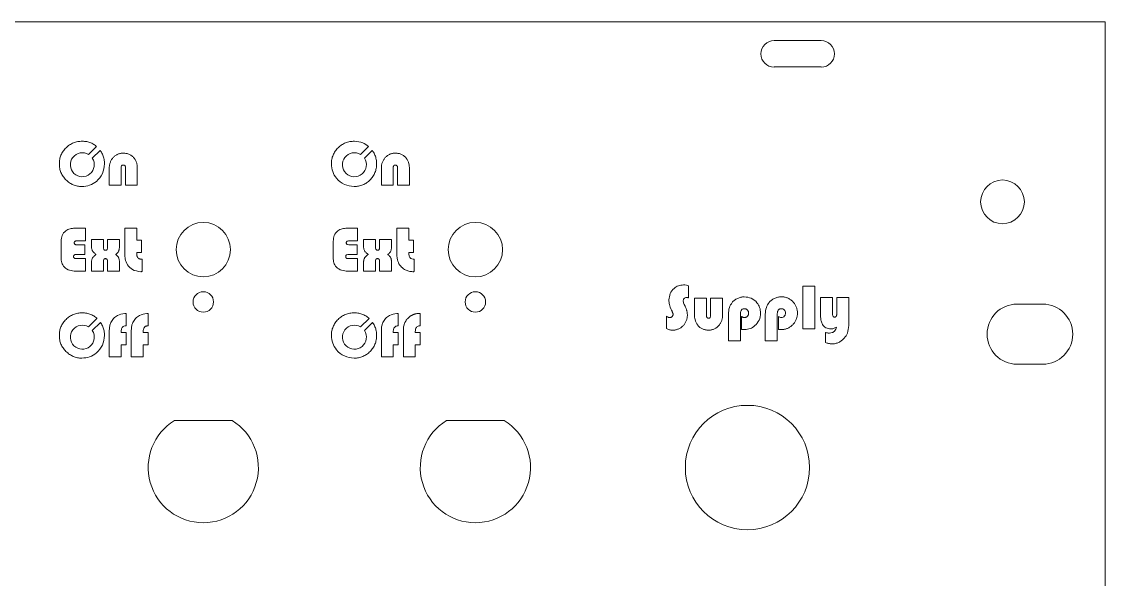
# Model space of a CAD drawing. Header units: millimetres. Extents: x 105 to 587, y 116 to 246.
# Drawn here: x 460.7 to 587.2, y 181.4 to 246.4 of the extents above; entities that cross this region are included whole.
import ezdxf

# ---------------------------------------------------------------- set-up
doc = ezdxf.new("R2010")
doc.units = ezdxf.units.MM

msp = doc.modelspace()

# ---------------------------------------------------------------- linework, layer by layer
at = {"color": 7, "linetype": 'Continuous', "lineweight": 15}
for p, q in [((587.18, 246.43), (104.58, 246.43)), ((587.18, 116.43), (587.18, 246.43)), ((554.03, 244.22), (548.53, 244.22)), ((548.53, 241.15), (554.03, 241.15)), ((469.46, 231.88), (468.53, 230.95)), ((468.97, 230.53), (469.88, 231.43)), ((501.21, 231.88), (500.28, 230.95)), ((500.72, 230.53), (501.63, 231.43)), ((470.95, 227.36), (470.95, 229.41)), ((472.34, 229.43), (472.34, 227.36)), ((472.83, 227.36), (472.83, 229.43)), ((474.22, 229.3), (474.22, 227.36)), ((502.7, 227.36), (502.7, 229.41)), ((504.09, 229.43), (504.09, 227.36)), ((504.58, 227.36), (504.58, 229.43)), ((505.97, 229.3), (505.97, 227.36)), ((472.34, 227.36), (470.95, 227.36)), ((474.22, 227.36), (472.83, 227.36)), ((504.09, 227.36), (502.7, 227.36)), ((505.97, 227.36), (504.58, 227.36)), ((466.92, 222.36), (468.18, 222.36)), ((468.18, 222.36), (468.18, 220.9)), ((472.76, 222.36), (474.15, 222.36)), ((472.76, 219.36), (472.76, 222.36)), ((474.15, 222.36), (474.15, 220.97)), ((498.67, 222.36), (499.93, 222.36)), ((499.93, 222.36), (499.93, 220.9)), ((504.51, 222.36), (505.9, 222.36)), ((504.51, 219.36), (504.51, 222.36)), ((505.9, 222.36), (505.9, 220.97)), ((465.33, 218.91), (465.33, 220.83)), ((468.18, 220.9), (467.26, 220.9)), ((467.29, 220.41), (468.11, 220.41)), ((468.11, 220.41), (468.11, 219.3)), ((468.87, 221.04), (470.26, 221.04)), ((468.87, 220.28), (468.87, 221.04)), ((470.26, 221.04), (470.26, 220.11)), ((470.74, 221.04), (472.13, 221.04)), ((470.74, 220.11), (470.74, 221.04)), ((472.13, 221.04), (472.13, 220.23)), ((474.15, 220.97), (474.7, 220.97)), ((474.7, 220.97), (474.7, 219.51)), ((497.08, 218.91), (497.08, 220.83)), ((499.93, 220.9), (499.01, 220.9)), ((499.04, 220.41), (499.86, 220.41)), ((499.86, 220.41), (499.86, 219.3)), ((500.62, 221.04), (502.01, 221.04)), ((500.62, 220.28), (500.62, 221.04)), ((502.01, 221.04), (502.01, 220.11)), ((502.49, 221.04), (503.88, 221.04)), ((502.49, 220.11), (502.49, 221.04)), ((503.88, 221.04), (503.88, 220.23)), ((505.9, 220.97), (506.45, 220.97)), ((506.45, 220.97), (506.45, 219.51)), ((468.11, 219.3), (467.15, 219.3)), ((467.21, 218.82), (468.18, 218.82)), ((468.18, 218.82), (468.18, 217.36)), ((474.7, 219.51), (474.15, 219.51)), ((499.86, 219.3), (498.9, 219.3)), ((498.96, 218.82), (499.93, 218.82)), ((499.93, 218.82), (499.93, 217.36)), ((506.45, 219.51), (505.9, 219.51)), ((468.87, 217.36), (468.87, 218.34)), ((470.26, 218.52), (470.26, 217.36)), ((470.74, 217.36), (470.74, 218.47)), ((472.13, 218.39), (472.13, 217.36)), ((474.77, 218.74), (474.77, 217.31)), ((500.62, 217.36), (500.62, 218.34)), ((502.01, 218.52), (502.01, 217.36)), ((502.49, 217.36), (502.49, 218.47)), ((503.88, 218.39), (503.88, 217.36)), ((506.52, 218.74), (506.52, 217.31)), ((468.18, 217.36), (467.04, 217.36)), ((470.26, 217.36), (468.87, 217.36)), ((472.13, 217.36), (470.74, 217.36)), ((499.93, 217.36), (498.79, 217.36)), ((502.01, 217.36), (500.62, 217.36)), ((503.88, 217.36), (502.49, 217.36)), ((538.55, 215.63), (538.55, 214.24)), ((551.88, 215.61), (553.27, 215.61)), ((551.88, 210.61), (551.88, 215.61)), ((553.27, 215.61), (553.27, 210.61)), ((539.24, 214.22), (540.63, 214.22)), ((539.24, 212.29), (539.24, 214.22)), ((540.63, 214.22), (540.63, 212.16)), ((541.11, 214.22), (542.5, 214.22)), ((541.11, 212.16), (541.11, 214.22)), ((542.5, 214.22), (542.5, 212.18)), ((553.96, 214.29), (555.35, 214.29)), ((553.96, 211.98), (553.96, 214.29)), ((555.35, 214.29), (555.35, 212.31)), ((555.84, 214.29), (557.23, 214.29)), ((555.84, 212.35), (555.84, 214.29)), ((557.23, 214.29), (557.23, 211.01)), ((538.04, 213.48), (538.14, 213.28)), ((579.88, 213.51), (576.88, 213.51)), ((469.51, 211.84), (468.53, 210.85)), ((468.97, 210.42), (469.92, 211.38)), ((472.75, 212.43), (472.9, 212.42)), ((472.9, 212.42), (472.9, 211.01)), ((475.32, 212.43), (475.47, 212.42)), ((475.47, 212.42), (475.47, 211.01)), ((501.26, 211.84), (500.28, 210.85)), ((500.72, 210.42), (501.67, 211.38)), ((504.5, 212.43), (504.65, 212.42)), ((504.65, 212.42), (504.65, 211.01)), ((507.07, 212.43), (507.22, 212.42)), ((507.22, 212.42), (507.22, 211.01)), ((535.98, 210.65), (535.98, 212.11)), ((543.2, 209.22), (543.2, 212.32)), ((544.59, 212.27), (544.59, 209.22)), ((544.73, 210.56), (544.73, 212.08)), ((547.5, 209.22), (547.5, 212.32)), ((548.89, 212.27), (548.89, 209.22)), ((549.03, 210.56), (549.03, 212.08)), ((470.95, 207.36), (470.95, 210.47)), ((472.34, 210.33), (472.34, 210.2)), ((472.34, 210.2), (472.9, 210.2)), ((472.9, 210.2), (472.9, 208.75)), ((473.52, 207.36), (473.52, 210.47)), ((474.91, 210.33), (474.91, 210.2)), ((474.91, 210.2), (475.47, 210.2)), ((475.47, 210.2), (475.47, 208.75)), ((502.7, 207.36), (502.7, 210.47)), ((504.09, 210.33), (504.09, 210.2)), ((504.09, 210.2), (504.65, 210.2)), ((504.65, 210.2), (504.65, 208.75)), ((505.27, 207.36), (505.27, 210.47)), ((506.66, 210.33), (506.66, 210.2)), ((506.66, 210.2), (507.22, 210.2)), ((507.22, 210.2), (507.22, 208.75)), ((553.27, 210.61), (551.88, 210.61)), ((554.52, 209.04), (554.52, 210.21)), ((472.34, 208.75), (472.34, 207.36)), ((472.9, 208.75), (472.34, 208.75)), ((474.91, 208.75), (474.91, 207.36)), ((475.47, 208.75), (474.91, 208.75)), ((504.09, 208.75), (504.09, 207.36)), ((504.65, 208.75), (504.09, 208.75)), ((506.66, 208.75), (506.66, 207.36)), ((507.22, 208.75), (506.66, 208.75)), ((544.59, 209.22), (543.2, 209.22)), ((548.89, 209.22), (547.5, 209.22)), ((472.34, 207.36), (470.95, 207.36)), ((474.91, 207.36), (473.52, 207.36)), ((504.09, 207.36), (502.7, 207.36)), ((506.66, 207.36), (505.27, 207.36)), ((576.88, 206.51), (579.88, 206.51)), ((485.28, 199.93), (478.56, 199.93)), ((517.03, 199.93), (510.31, 199.93))]:
    msp.add_line(p, q, dxfattribs=at)
for centre, radius in [((575.18, 225.43), 2.55), ((481.92, 219.86), 3.17), ((513.67, 219.86), 3.18), ((481.92, 213.76), 1.19), ((513.67, 213.76), 1.19), ((545.42, 194.46), 7.25)]:
    msp.add_circle(centre, radius, dxfattribs=at)
for centre, radius, start, end in [((548.53, 242.68), 1.54, 90, 270), ((554.03, 242.68), 1.54, 270, 90), ((467.8, 229.76), 1.4, 58.7026, 33.361), ((499.55, 229.76), 1.4, 58.7026, 33.361), ((576.88, 210.01), 3.5, 90, 270), ((579.88, 210.01), 3.5, 270, 90), ((467.8, 209.65), 1.4, 58.7026, 33.361), ((499.55, 209.65), 1.4, 58.7026, 33.361), ((481.92, 194.46), 6.43, 121.5548, 58.4452), ((513.67, 194.46), 6.43, 121.5548, 58.4452)]:
    msp.add_arc(centre, radius, start, end, dxfattribs=at)
for points, knots in [([(465.12, 229.86), (465.12, 229.95), (465.13, 230.13), (465.16, 230.39), (465.22, 230.64), (465.31, 230.88), (465.42, 231.11), (465.55, 231.33), (465.71, 231.54), (465.9, 231.73), (466.09, 231.91), (466.31, 232.07), (466.53, 232.2), (466.76, 232.31), (467.01, 232.39), (467.26, 232.45), (467.53, 232.49), (467.71, 232.49), (467.8, 232.5)], [0, 0, 0, 0, 0.064777, 0.127524, 0.188801, 0.249223, 0.309778, 0.370777, 0.43301, 0.496935, 0.561104, 0.623645, 0.685266, 0.746412, 0.807971, 0.870195, 0.934188, 1, 1, 1, 1]), ([(467.8, 232.5), (467.89, 232.49), (468.06, 232.49), (468.32, 232.45), (468.56, 232.39), (468.8, 232.31), (469.02, 232.2), (469.24, 232.06), (469.38, 231.95), (469.45, 231.89), (469.46, 231.88)], [0, 0, 0, 0, 0.063707, 0.1258868, 0.1868589, 0.2472547, 0.3080767, 0.3696298, 0.432535, 0.4392883, 0.4392883, 0.4392883, 0.4392883]), ([(469.88, 231.43), (469.91, 231.39), (469.99, 231.28), (470.1, 231.1), (470.21, 230.87), (470.29, 230.63), (470.35, 230.38), (470.39, 230.12), (470.4, 229.95), (470.4, 229.86)], [0.5890067, 0.5890067, 0.5890067, 0.5890067, 0.6260519, 0.6880053, 0.7490745, 0.8103762, 0.8723111, 0.9352378, 1, 1, 1, 1]), ([(496.87, 229.86), (496.87, 229.95), (496.88, 230.13), (496.91, 230.39), (496.97, 230.64), (497.06, 230.88), (497.17, 231.11), (497.3, 231.33), (497.46, 231.54), (497.65, 231.73), (497.84, 231.91), (498.06, 232.07), (498.28, 232.2), (498.51, 232.31), (498.76, 232.39), (499.01, 232.45), (499.28, 232.49), (499.46, 232.49), (499.55, 232.5)], [0, 0, 0, 0, 0.064777, 0.127524, 0.188801, 0.249223, 0.309778, 0.370777, 0.43301, 0.496935, 0.561104, 0.623645, 0.685266, 0.746412, 0.807971, 0.870195, 0.934188, 1, 1, 1, 1]), ([(499.55, 232.5), (499.89, 232.46), (500.5, 232.41), (500.99, 232.04), (501.21, 231.88)], [0, 0, 0, 0, 0.559363, 1, 1, 1, 1]), ([(501.63, 231.43), (501.66, 231.39), (501.74, 231.28), (501.85, 231.1), (501.96, 230.87), (502.04, 230.63), (502.1, 230.38), (502.14, 230.12), (502.15, 229.95), (502.15, 229.86)], [0.5890067, 0.5890067, 0.5890067, 0.5890067, 0.6260519, 0.6880053, 0.7490745, 0.8103762, 0.8723111, 0.9352378, 1, 1, 1, 1]), ([(470.95, 229.41), (470.95, 229.47), (470.96, 229.58), (470.98, 229.75), (471.02, 229.92), (471.07, 230.07), (471.14, 230.22), (471.22, 230.36), (471.31, 230.49), (471.42, 230.62), (471.55, 230.73), (471.67, 230.83), (471.81, 230.92), (471.95, 230.99), (472.1, 231.04), (472.26, 231.08), (472.42, 231.1), (472.53, 231.11), (472.59, 231.11)], [0, 0, 0, 0, 0.0669854, 0.1315474, 0.1946821, 0.2566037, 0.3181784, 0.379821, 0.4425395, 0.5063504, 0.5700542, 0.6321918, 0.6924895, 0.7527192, 0.8128255, 0.8737427, 0.9359036, 1, 1, 1, 1]), ([(472.59, 231.11), (472.65, 231.11), (472.78, 231.1), (472.96, 231.07), (473.13, 231.03), (473.3, 230.97), (473.45, 230.89), (473.59, 230.79), (473.73, 230.67), (473.81, 230.58), (473.85, 230.54)], [0, 0, 0, 0, 0.134431, 0.26255, 0.387133, 0.508173, 0.628991, 0.74958, 0.873273, 1, 1, 1, 1]), ([(473.85, 230.54), (473.88, 230.5), (473.94, 230.42), (474.01, 230.29), (474.07, 230.15), (474.13, 230), (474.17, 229.84), (474.2, 229.67), (474.21, 229.49), (474.22, 229.36), (474.22, 229.3)], [0, 0, 0, 0, 0.110488, 0.22257, 0.338093, 0.457703, 0.583113, 0.714882, 0.853614, 1, 1, 1, 1]), ([(502.7, 229.41), (502.7, 229.47), (502.71, 229.58), (502.73, 229.75), (502.77, 229.92), (502.82, 230.07), (502.89, 230.22), (502.97, 230.36), (503.06, 230.49), (503.17, 230.62), (503.3, 230.73), (503.42, 230.83), (503.56, 230.92), (503.7, 230.99), (503.85, 231.04), (504.01, 231.08), (504.17, 231.1), (504.28, 231.11), (504.34, 231.11)], [0, 0, 0, 0, 0.0669854, 0.1315474, 0.1946821, 0.2566037, 0.3181784, 0.379821, 0.4425395, 0.5063504, 0.5700542, 0.6321918, 0.6924895, 0.7527192, 0.8128255, 0.8737427, 0.9359036, 1, 1, 1, 1]), ([(504.34, 231.11), (504.4, 231.11), (504.53, 231.1), (504.71, 231.07), (504.88, 231.03), (505.05, 230.97), (505.2, 230.89), (505.34, 230.79), (505.48, 230.67), (505.56, 230.58), (505.6, 230.54)], [0, 0, 0, 0, 0.1344311, 0.2625498, 0.387133, 0.5081725, 0.6289907, 0.74958, 0.8732728, 0.9999938, 0.9999938, 0.9999938, 0.9999938]), ([(505.6, 230.54), (505.72, 230.32), (505.95, 229.94), (505.96, 229.49), (505.97, 229.3)], [0, 0, 0, 0, 0.558229, 1, 1, 1, 1]), ([(467.76, 227.22), (467.67, 227.22), (467.49, 227.22), (467.23, 227.26), (466.98, 227.32), (466.74, 227.41), (466.52, 227.52), (466.3, 227.65), (466.09, 227.81), (465.89, 227.99), (465.71, 228.19), (465.55, 228.39), (465.42, 228.61), (465.31, 228.84), (465.22, 229.08), (465.16, 229.33), (465.13, 229.59), (465.12, 229.77), (465.12, 229.86)], [0.0000024, 0.0000024, 0.0000024, 0.0000024, 0.0646125, 0.1274404, 0.1889868, 0.2497396, 0.3108718, 0.3723177, 0.435194, 0.4999374, 0.5646808, 0.6274, 0.6889818, 0.7500016, 0.8107545, 0.8723009, 0.9353875, 1, 1, 1, 1]), ([(470.4, 229.86), (470.35, 229.47), (470.26, 228.69), (469.54, 227.83), (468.68, 227.3), (468.07, 227.24), (467.76, 227.22)], [0, 0, 0, 0, 0.27959, 0.559319, 0.779587, 1, 1, 1, 1]), ([(472.58, 229.72), (472.54, 229.71), (472.46, 229.71), (472.35, 229.6), (472.35, 229.5), (472.34, 229.43)], [0, 0, 0, 0, 0.280918, 0.560066, 1, 1, 1, 1]), ([(472.83, 229.43), (472.83, 229.46), (472.83, 229.5), (472.82, 229.56), (472.8, 229.61), (472.77, 229.65), (472.73, 229.68), (472.69, 229.7), (472.64, 229.72), (472.6, 229.72), (472.58, 229.72)], [0, 0, 0, 0, 0.154707, 0.291203, 0.41386, 0.525471, 0.63308, 0.745178, 0.865489, 1, 1, 1, 1]), ([(499.51, 227.22), (499.12, 227.26), (498.34, 227.36), (497.48, 228.08), (496.95, 228.94), (496.9, 229.55), (496.87, 229.86)], [0, 0, 0, 0, 0.279524, 0.559295, 0.779603, 1, 1, 1, 1]), ([(502.15, 229.86), (502.15, 229.77), (502.14, 229.59), (502.1, 229.33), (502.04, 229.08), (501.96, 228.84), (501.85, 228.61), (501.72, 228.39), (501.56, 228.18), (501.38, 227.98), (501.19, 227.81), (500.98, 227.65), (500.76, 227.52), (500.53, 227.41), (500.29, 227.32), (500.04, 227.26), (499.78, 227.22), (499.6, 227.22), (499.51, 227.22)], [0, 0, 0, 0, 0.0650665, 0.1280509, 0.189848, 0.2509431, 0.3118991, 0.3732807, 0.4359343, 0.5002411, 0.564548, 0.6272016, 0.6885832, 0.7493034, 0.810152, 0.8719491, 0.9349335, 0.9999968, 0.9999968, 0.9999968, 0.9999968]), ([(504.33, 229.72), (504.31, 229.72), (504.28, 229.72), (504.23, 229.7), (504.19, 229.68), (504.15, 229.65), (504.12, 229.61), (504.11, 229.56), (504.09, 229.5), (504.09, 229.46), (504.09, 229.43)], [0.0000333, 0.0000333, 0.0000333, 0.0000333, 0.1330866, 0.2519312, 0.3627224, 0.4693201, 0.5832695, 0.7060223, 0.8441509, 1, 1, 1, 1]), ([(504.58, 229.43), (504.58, 229.47), (504.57, 229.55), (504.52, 229.66), (504.43, 229.71), (504.36, 229.72), (504.33, 229.72)], [0, 0, 0, 0, 0.280925, 0.559567, 0.77935, 1, 1, 1, 1]), ([(465.33, 220.83), (465.35, 221.07), (465.38, 221.54), (465.81, 222.08), (466.37, 222.33), (466.74, 222.35), (466.92, 222.36)], [0, 0, 0, 0, 0.280292, 0.558755, 0.778991, 1, 1, 1, 1]), ([(497.08, 220.83), (497.1, 221.07), (497.13, 221.54), (497.56, 222.08), (498.12, 222.33), (498.49, 222.35), (498.67, 222.36)], [0, 0, 0, 0, 0.280295, 0.558761, 0.778988, 1, 1, 1, 1]), ([(467.26, 220.9), (467.23, 220.9), (467.17, 220.9), (467.09, 220.89), (467.02, 220.87), (466.96, 220.84), (466.91, 220.81), (466.88, 220.77), (466.86, 220.72), (466.86, 220.68), (466.86, 220.66)], [0, 0, 0, 0, 0.180869, 0.338609, 0.474632, 0.592275, 0.697858, 0.795705, 0.894517, 1, 1, 1, 1]), ([(466.86, 220.66), (466.86, 220.64), (466.86, 220.6), (466.88, 220.54), (466.91, 220.5), (466.95, 220.46), (467.01, 220.44), (467.09, 220.42), (467.19, 220.41), (467.26, 220.41), (467.29, 220.41)], [0, 0, 0, 0, 0.113418, 0.210372, 0.302211, 0.393275, 0.501212, 0.637705, 0.802423, 1, 1, 1, 1]), ([(469.43, 219.29), (469.38, 219.33), (469.29, 219.39), (469.17, 219.49), (469.07, 219.6), (468.99, 219.71), (468.93, 219.84), (468.9, 219.97), (468.87, 220.12), (468.87, 220.23), (468.87, 220.28)], [0, 0, 0, 0, 0.146016, 0.279398, 0.399717, 0.51038, 0.619373, 0.735603, 0.862612, 1, 1, 1, 1]), ([(470.26, 220.11), (470.26, 220.07), (470.27, 219.98), (470.32, 219.88), (470.4, 219.8), (470.47, 219.79), (470.5, 219.79)], [0, 0, 0, 0, 0.280773, 0.560496, 0.780571, 1, 1, 1, 1]), ([(470.5, 219.79), (470.53, 219.79), (470.59, 219.79), (470.67, 219.84), (470.74, 219.94), (470.74, 220.04), (470.74, 220.11)], [0, 0, 0, 0, 0.187273, 0.373569, 0.560774, 1, 1, 1, 1]), ([(472.13, 220.23), (472.13, 220.17), (472.13, 220.07), (472.11, 219.92), (472.08, 219.79), (472.04, 219.67), (471.97, 219.56), (471.89, 219.47), (471.8, 219.37), (471.72, 219.32), (471.68, 219.29)], [0, 0, 0, 0, 0.15099, 0.288016, 0.411755, 0.524564, 0.633522, 0.747777, 0.86857, 1, 1, 1, 1]), ([(499.01, 220.9), (498.92, 220.9), (498.79, 220.89), (498.65, 220.81), (498.61, 220.73), (498.61, 220.68), (498.61, 220.66)], [0, 0, 0, 0, 0.500073, 0.749242, 0.874395, 1, 1, 1, 1]), ([(498.61, 220.66), (498.61, 220.64), (498.61, 220.59), (498.64, 220.52), (498.69, 220.47), (498.83, 220.41), (498.95, 220.41), (499.04, 220.41)], [0, 0, 0, 0, 0.125246, 0.25016, 0.375084, 0.500187, 1, 1, 1, 1]), ([(501.18, 219.29), (501.13, 219.33), (501.04, 219.39), (500.92, 219.49), (500.82, 219.6), (500.74, 219.71), (500.68, 219.84), (500.65, 219.97), (500.62, 220.12), (500.62, 220.23), (500.62, 220.28)], [0, 0, 0, 0, 0.146016, 0.279398, 0.399717, 0.51038, 0.619373, 0.735603, 0.862612, 1, 1, 1, 1]), ([(502.01, 220.11), (502.01, 220.07), (502.02, 219.98), (502.07, 219.88), (502.15, 219.8), (502.22, 219.79), (502.25, 219.79)], [0, 0, 0, 0, 0.2807877, 0.5605251, 0.7805595, 1, 1, 1, 1]), ([(502.25, 219.79), (502.27, 219.79), (502.31, 219.79), (502.36, 219.8), (502.4, 219.83), (502.44, 219.87), (502.46, 219.91), (502.48, 219.97), (502.49, 220.04), (502.49, 220.08), (502.49, 220.11)], [0, 0, 0, 0, 0.1260085, 0.2368796, 0.3440505, 0.4512214, 0.5648871, 0.6921345, 0.8365221, 1, 1, 1, 1]), ([(503.88, 220.23), (503.88, 220.17), (503.88, 220.07), (503.86, 219.92), (503.83, 219.79), (503.79, 219.67), (503.72, 219.56), (503.64, 219.47), (503.55, 219.37), (503.47, 219.32), (503.43, 219.29)], [0, 0, 0, 0, 0.15099, 0.288016, 0.411755, 0.524564, 0.633522, 0.747777, 0.86857, 1, 1, 1, 1]), ([(467.04, 217.36), (466.8, 217.37), (466.3, 217.4), (465.68, 217.76), (465.36, 218.33), (465.34, 218.72), (465.33, 218.91)], [0, 0, 0, 0, 0.280885, 0.559607, 0.779337, 1, 1, 1, 1]), ([(467.15, 219.3), (467.12, 219.3), (467.06, 219.3), (466.98, 219.29), (466.92, 219.27), (466.87, 219.25), (466.83, 219.21), (466.8, 219.17), (466.79, 219.12), (466.79, 219.08), (466.79, 219.06)], [0, 0, 0, 0, 0.182622, 0.336255, 0.466978, 0.57386, 0.670758, 0.769131, 0.875681, 1, 1, 1, 1]), ([(466.79, 219.06), (466.79, 219.04), (466.79, 218.99), (466.8, 218.94), (466.83, 218.89), (466.87, 218.86), (466.93, 218.84), (467, 218.82), (467.1, 218.82), (467.17, 218.82), (467.21, 218.82)], [0, 0, 0, 0, 0.1203, 0.220973, 0.309768, 0.392414, 0.492454, 0.624239, 0.794338, 1, 1, 1, 1]), ([(468.87, 218.34), (468.87, 218.39), (468.87, 218.5), (468.9, 218.64), (468.93, 218.78), (468.99, 218.89), (469.07, 219), (469.17, 219.11), (469.29, 219.2), (469.38, 219.26), (469.43, 219.29)], [0, 0, 0, 0, 0.138355, 0.265223, 0.381165, 0.489872, 0.599748, 0.720491, 0.853623, 1, 1, 1, 1]), ([(470.5, 218.82), (470.47, 218.81), (470.42, 218.81), (470.34, 218.77), (470.27, 218.68), (470.26, 218.59), (470.26, 218.52)], [0, 0, 0, 0, 0.187305, 0.374312, 0.561275, 1, 1, 1, 1]), ([(470.74, 218.47), (470.74, 218.55), (470.74, 218.65), (470.67, 218.75), (470.6, 218.8), (470.54, 218.81), (470.5, 218.82)], [0, 0, 0, 0, 0.4989498, 0.6247152, 0.7503519, 1, 1, 1, 1]), ([(471.68, 219.29), (471.72, 219.27), (471.8, 219.21), (471.89, 219.12), (471.97, 219.03), (472.04, 218.92), (472.08, 218.81), (472.11, 218.68), (472.13, 218.54), (472.13, 218.44), (472.13, 218.39)], [0, 0, 0, 0, 0.13708, 0.262643, 0.377822, 0.487145, 0.598321, 0.719284, 0.853003, 1, 1, 1, 1]), ([(473.07, 218.09), (472.97, 218.32), (472.78, 218.72), (472.76, 219.16), (472.76, 219.36)], [0, 0, 0, 0, 0.558782, 1, 1, 1, 1]), ([(474.15, 219.51), (474.15, 219.47), (474.15, 219.41), (474.16, 219.31), (474.16, 219.22), (474.18, 219.14), (474.2, 219.07), (474.22, 219.01), (474.25, 218.95), (474.28, 218.91), (474.32, 218.87), (474.36, 218.84), (474.41, 218.81), (474.47, 218.78), (474.54, 218.76), (474.61, 218.75), (474.69, 218.74), (474.74, 218.74), (474.77, 218.74)], [0, 0, 0, 0, 0.0906597, 0.1730812, 0.2492364, 0.3186935, 0.3823794, 0.4391422, 0.4913788, 0.5390718, 0.585343, 0.6328157, 0.6834654, 0.7367365, 0.7950098, 0.8575334, 0.9261558, 0.9999898, 0.9999898, 0.9999898, 0.9999898]), ([(498.79, 217.36), (498.55, 217.37), (498.05, 217.4), (497.43, 217.76), (497.11, 218.33), (497.09, 218.72), (497.08, 218.91)], [0, 0, 0, 0, 0.280875, 0.559608, 0.779338, 1, 1, 1, 1]), ([(498.9, 219.3), (498.81, 219.3), (498.7, 219.3), (498.6, 219.23), (498.55, 219.16), (498.54, 219.1), (498.54, 219.06)], [0, 0, 0, 0, 0.49963, 0.625081, 0.750337, 1, 1, 1, 1]), ([(498.54, 219.06), (498.54, 219.04), (498.54, 218.99), (498.55, 218.94), (498.58, 218.89), (498.62, 218.86), (498.68, 218.84), (498.75, 218.82), (498.85, 218.82), (498.92, 218.82), (498.96, 218.82)], [0, 0, 0, 0, 0.1203, 0.220973, 0.309768, 0.392414, 0.492454, 0.624239, 0.794338, 1, 1, 1, 1]), ([(500.62, 218.34), (500.62, 218.39), (500.62, 218.5), (500.65, 218.64), (500.68, 218.78), (500.74, 218.89), (500.82, 219), (500.92, 219.11), (501.04, 219.2), (501.13, 219.26), (501.18, 219.29)], [0, 0, 0, 0, 0.138355, 0.265223, 0.381165, 0.489872, 0.599748, 0.720491, 0.853623, 1, 1, 1, 1]), ([(502.25, 218.82), (502.22, 218.81), (502.17, 218.81), (502.09, 218.77), (502.02, 218.68), (502.01, 218.59), (502.01, 218.52)], [0, 0, 0, 0, 0.187317, 0.3742732, 0.5612485, 1, 1, 1, 1]), ([(502.49, 218.47), (502.49, 218.49), (502.49, 218.55), (502.48, 218.62), (502.46, 218.68), (502.44, 218.73), (502.4, 218.77), (502.36, 218.8), (502.3, 218.81), (502.27, 218.81), (502.25, 218.82)], [0, 0, 0, 0, 0.168556, 0.316147, 0.446022, 0.56155, 0.66798, 0.771943, 0.880528, 1, 1, 1, 1]), ([(503.43, 219.29), (503.47, 219.27), (503.55, 219.21), (503.64, 219.12), (503.72, 219.03), (503.79, 218.92), (503.83, 218.81), (503.86, 218.68), (503.88, 218.54), (503.88, 218.44), (503.88, 218.39)], [0, 0, 0, 0, 0.13708, 0.262643, 0.377822, 0.487145, 0.598321, 0.719284, 0.853003, 1, 1, 1, 1]), ([(504.82, 218.09), (504.8, 218.14), (504.75, 218.22), (504.68, 218.35), (504.63, 218.5), (504.59, 218.65), (504.55, 218.81), (504.53, 218.98), (504.51, 219.17), (504.51, 219.29), (504.51, 219.36)], [0, 0, 0, 0, 0.109271, 0.22157, 0.337766, 0.458644, 0.584097, 0.716347, 0.854236, 1, 1, 1, 1]), ([(505.9, 219.51), (505.9, 219.39), (505.91, 219.22), (505.97, 219.01), (506.06, 218.85), (506.27, 218.75), (506.44, 218.75), (506.52, 218.74)], [0, 0, 0, 0, 0.314413, 0.437997, 0.561238, 0.779509, 1, 1, 1, 1]), ([(474.62, 217.29), (474.27, 217.34), (473.66, 217.42), (473.25, 217.89), (473.07, 218.09)], [0, 0, 0, 0, 0.559098, 1, 1, 1, 1]), ([(506.37, 217.29), (506.29, 217.29), (506.14, 217.3), (505.91, 217.34), (505.69, 217.41), (505.48, 217.5), (505.29, 217.62), (505.11, 217.76), (504.95, 217.91), (504.87, 218.03), (504.82, 218.09)], [0, 0, 0, 0, 0.127374, 0.252297, 0.378045, 0.505002, 0.631709, 0.755055, 0.87718, 1, 1, 1, 1]), ([(474.77, 217.31), (474.74, 217.3), (474.69, 217.29), (474.64, 217.29), (474.62, 217.29)], [0.000074, 0.000074, 0.000074, 0.000074, 0.5881705, 1, 1, 1, 1]), ([(506.52, 217.31), (506.49, 217.3), (506.44, 217.29), (506.39, 217.29), (506.37, 217.29)], [0, 0, 0, 0, 0.559982, 1, 1, 1, 1]), ([(536.25, 214), (536.28, 214.25), (536.34, 214.76), (536.8, 215.33), (537.35, 215.69), (537.75, 215.73), (537.95, 215.75)], [0, 0, 0, 0, 0.27966, 0.559544, 0.779775, 1, 1, 1, 1]), ([(537.95, 215.75), (538.06, 215.75), (538.27, 215.73), (538.46, 215.66), (538.55, 215.63)], [0, 0, 0, 0, 0.559806, 1, 1, 1, 1]), ([(536.55, 212.81), (536.46, 213.03), (536.29, 213.41), (536.27, 213.82), (536.25, 214)], [0, 0, 0, 0, 0.559934, 1, 1, 1, 1]), ([(538.31, 214.29), (538.25, 214.28), (538.13, 214.27), (538, 214.14), (537.93, 214.01), (537.92, 213.91), (537.92, 213.86)], [0, 0, 0, 0, 0.278857, 0.558693, 0.779185, 1, 1, 1, 1]), ([(537.92, 213.86), (537.93, 213.79), (537.95, 213.65), (538.01, 213.53), (538.04, 213.48)], [0, 0, 0, 0, 0.5592393, 1, 1, 1, 1]), ([(538.55, 214.24), (538.52, 214.25), (538.48, 214.26), (538.41, 214.28), (538.36, 214.29), (538.32, 214.29), (538.31, 214.29)], [0, 0, 0, 0, 0.309481, 0.581421, 0.80825, 1, 1, 1, 1]), ([(543.63, 213.7), (543.67, 213.75), (543.76, 213.84), (543.91, 213.97), (544.08, 214.09), (544.26, 214.18), (544.45, 214.26), (544.65, 214.32), (544.85, 214.36), (544.98, 214.36), (545.05, 214.36)], [0, 0, 0, 0, 0.1213072, 0.2432773, 0.3680017, 0.4966962, 0.626007, 0.751939, 0.8761443, 1, 1, 1, 1]), ([(545.05, 214.36), (545.33, 214.33), (545.89, 214.27), (546.52, 213.75), (546.89, 213.12), (546.93, 212.68), (546.95, 212.46)], [0, 0, 0, 0, 0.279637, 0.559285, 0.779532, 1, 1, 1, 1]), ([(547.94, 213.7), (547.98, 213.75), (548.06, 213.84), (548.22, 213.97), (548.38, 214.09), (548.57, 214.18), (548.76, 214.26), (548.95, 214.32), (549.15, 214.36), (549.29, 214.36), (549.35, 214.36)], [0.0000049, 0.0000049, 0.0000049, 0.0000049, 0.1213072, 0.2432773, 0.3680017, 0.4966962, 0.626007, 0.751939, 0.8761443, 1, 1, 1, 1]), ([(549.35, 214.36), (549.42, 214.36), (549.55, 214.36), (549.74, 214.33), (549.92, 214.29), (550.09, 214.23), (550.26, 214.15), (550.42, 214.05), (550.57, 213.94), (550.71, 213.81), (550.83, 213.67), (550.95, 213.52), (551.04, 213.36), (551.12, 213.2), (551.18, 213.02), (551.22, 212.84), (551.25, 212.65), (551.25, 212.52), (551.25, 212.46)], [0, 0, 0, 0, 0.065476, 0.128954, 0.191013, 0.251815, 0.312598, 0.373709, 0.436158, 0.49985, 0.563809, 0.625752, 0.687173, 0.747802, 0.809064, 0.870688, 0.934524, 1, 1, 1, 1]), ([(465.12, 209.86), (465.12, 209.95), (465.13, 210.13), (465.16, 210.39), (465.22, 210.64), (465.31, 210.88), (465.42, 211.11), (465.55, 211.33), (465.71, 211.54), (465.9, 211.73), (466.09, 211.91), (466.31, 212.07), (466.53, 212.2), (466.76, 212.31), (467.01, 212.39), (467.26, 212.45), (467.53, 212.49), (467.71, 212.49), (467.8, 212.5)], [0, 0, 0, 0, 0.064777, 0.127524, 0.188801, 0.249223, 0.309778, 0.370777, 0.43301, 0.496935, 0.561104, 0.623645, 0.685266, 0.746412, 0.807971, 0.870195, 0.934188, 1, 1, 1, 1]), ([(467.8, 212.5), (467.89, 212.49), (468.06, 212.49), (468.32, 212.45), (468.56, 212.39), (468.8, 212.31), (469.02, 212.2), (469.24, 212.06), (469.4, 211.94), (469.49, 211.86), (469.51, 211.84)], [0, 0, 0, 0, 0.063707, 0.1258868, 0.1868589, 0.2472547, 0.3080767, 0.3696298, 0.432535, 0.4567152, 0.4567152, 0.4567152, 0.4567152]), ([(496.87, 209.86), (496.87, 209.95), (496.88, 210.13), (496.91, 210.39), (496.97, 210.64), (497.06, 210.88), (497.17, 211.11), (497.3, 211.33), (497.46, 211.54), (497.65, 211.73), (497.84, 211.91), (498.06, 212.07), (498.28, 212.2), (498.51, 212.31), (498.76, 212.39), (499.01, 212.45), (499.28, 212.49), (499.46, 212.49), (499.55, 212.5)], [0, 0, 0, 0, 0.064777, 0.127524, 0.188801, 0.249223, 0.309778, 0.370777, 0.43301, 0.496935, 0.561104, 0.623645, 0.685266, 0.746412, 0.807971, 0.870195, 0.934188, 1, 1, 1, 1]), ([(499.55, 212.5), (499.64, 212.49), (499.81, 212.49), (500.07, 212.45), (500.31, 212.39), (500.55, 212.31), (500.77, 212.2), (500.99, 212.06), (501.15, 211.94), (501.24, 211.86), (501.26, 211.84)], [0, 0, 0, 0, 0.063707, 0.1258868, 0.1868589, 0.2472547, 0.3080767, 0.3696298, 0.432535, 0.4567152, 0.4567152, 0.4567152, 0.4567152]), ([(536.74, 212.33), (536.74, 212.34), (536.74, 212.36), (536.73, 212.4), (536.71, 212.45), (536.69, 212.51), (536.66, 212.57), (536.63, 212.65), (536.6, 212.73), (536.57, 212.78), (536.55, 212.81)], [0, 0, 0, 0, 0.06053, 0.139123, 0.23637, 0.351311, 0.484347, 0.637828, 0.809661, 1, 1, 1, 1]), ([(538.14, 213.28), (538.16, 213.23), (538.2, 213.15), (538.26, 213.01), (538.3, 212.88), (538.34, 212.75), (538.37, 212.62), (538.39, 212.49), (538.4, 212.36), (538.41, 212.28), (538.41, 212.23)], [0, 0, 0, 0, 0.136409, 0.269092, 0.39799, 0.523504, 0.646068, 0.766149, 0.883346, 1, 1, 1, 1]), ([(543.2, 212.32), (543.21, 212.6), (543.24, 213.1), (543.51, 213.51), (543.63, 213.7)], [0, 0, 0, 0, 0.560205, 1, 1, 1, 1]), ([(545.07, 212.97), (545.03, 212.97), (544.96, 212.97), (544.86, 212.93), (544.77, 212.88), (544.7, 212.8), (544.65, 212.7), (544.61, 212.57), (544.59, 212.43), (544.59, 212.32), (544.59, 212.27)], [0, 0, 0, 0, 0.117066, 0.224782, 0.326714, 0.43307, 0.549339, 0.679747, 0.829509, 1, 1, 1, 1]), ([(545.05, 211.93), (545.09, 211.93), (545.15, 211.94), (545.25, 211.97), (545.34, 212.02), (545.41, 212.09), (545.48, 212.17), (545.53, 212.26), (545.55, 212.36), (545.56, 212.42), (545.56, 212.46)], [0, 0, 0, 0, 0.124112, 0.245135, 0.366039, 0.49449, 0.623445, 0.74776, 0.871879, 1, 1, 1, 1]), ([(545.56, 212.46), (545.56, 212.49), (545.55, 212.56), (545.53, 212.66), (545.48, 212.75), (545.42, 212.82), (545.34, 212.89), (545.26, 212.94), (545.17, 212.97), (545.1, 212.97), (545.07, 212.97)], [0, 0, 0, 0, 0.131135, 0.256968, 0.38125, 0.509496, 0.63721, 0.75732, 0.876957, 1, 1, 1, 1]), ([(546.95, 212.46), (546.92, 212.18), (546.85, 211.62), (546.35, 211.01), (545.74, 210.61), (545.31, 210.56), (545.09, 210.54)], [0, 0, 0, 0, 0.279603, 0.55951, 0.779804, 1, 1, 1, 1]), ([(547.5, 212.32), (547.52, 212.6), (547.55, 213.1), (547.82, 213.51), (547.94, 213.7)], [0, 0, 0, 0, 0.560198, 1, 1, 1, 1]), ([(549.38, 212.97), (549.34, 212.97), (549.26, 212.97), (549.16, 212.93), (549.08, 212.88), (549.01, 212.8), (548.96, 212.7), (548.92, 212.57), (548.9, 212.43), (548.89, 212.32), (548.89, 212.27)], [0, 0, 0, 0, 0.117066, 0.224782, 0.326714, 0.43307, 0.549339, 0.679747, 0.829509, 1, 1, 1, 1]), ([(549.36, 211.93), (549.44, 211.94), (549.59, 211.96), (549.75, 212.11), (549.85, 212.28), (549.86, 212.4), (549.86, 212.46)], [0, 0, 0, 0, 0.279231, 0.559091, 0.779434, 1, 1, 1, 1]), ([(549.86, 212.46), (549.86, 212.53), (549.84, 212.68), (549.71, 212.85), (549.55, 212.96), (549.43, 212.97), (549.38, 212.97)], [0, 0, 0, 0, 0.279702, 0.559561, 0.77978, 1, 1, 1, 1]), ([(551.25, 212.46), (551.25, 212.39), (551.25, 212.27), (551.22, 212.08), (551.18, 211.9), (551.12, 211.73), (551.04, 211.56), (550.95, 211.4), (550.83, 211.25), (550.7, 211.11), (550.56, 210.98), (550.42, 210.86), (550.26, 210.76), (550.1, 210.68), (549.93, 210.62), (549.76, 210.58), (549.58, 210.55), (549.46, 210.54), (549.4, 210.54)], [0, 0, 0, 0, 0.0649839, 0.1279524, 0.1902217, 0.2515814, 0.313268, 0.3756021, 0.4392727, 0.5050017, 0.570389, 0.6336304, 0.6949813, 0.7555066, 0.8155186, 0.8760073, 0.9372144, 0.9999958, 0.9999958, 0.9999958, 0.9999958]), ([(469.92, 211.38), (469.94, 211.35), (470, 211.26), (470.1, 211.1), (470.21, 210.87), (470.29, 210.63), (470.35, 210.38), (470.39, 210.12), (470.4, 209.95), (470.4, 209.86)], [0.6066045, 0.6066045, 0.6066045, 0.6066045, 0.6260519, 0.6880053, 0.7490745, 0.8103762, 0.8723111, 0.9352378, 1, 1, 1, 1]), ([(470.95, 210.47), (470.96, 210.56), (470.96, 210.72), (470.99, 210.95), (471.05, 211.17), (471.1, 211.3), (471.13, 211.36)], [0, 0, 0, 0, 0.2745079, 0.5312279, 0.7713781, 0.9999966, 0.9999966, 0.9999966, 0.9999966]), ([(471.13, 211.36), (471.23, 211.53), (471.42, 211.85), (471.97, 212.29), (472.46, 212.37), (472.75, 212.43)], [0, 0, 0, 0, 0.280886, 0.562022, 1, 1, 1, 1]), ([(473.52, 210.47), (473.53, 210.64), (473.54, 210.95), (473.65, 211.24), (473.7, 211.36)], [0, 0, 0, 0, 0.560117, 1, 1, 1, 1]), ([(473.7, 211.36), (473.8, 211.53), (473.99, 211.85), (474.54, 212.29), (475.03, 212.37), (475.32, 212.43)], [0, 0, 0, 0, 0.28088, 0.562019, 1, 1, 1, 1]), ([(501.67, 211.38), (501.69, 211.35), (501.75, 211.26), (501.85, 211.1), (501.96, 210.87), (502.04, 210.63), (502.1, 210.38), (502.14, 210.12), (502.15, 209.95), (502.15, 209.86)], [0.6066045, 0.6066045, 0.6066045, 0.6066045, 0.6260519, 0.6880053, 0.7490745, 0.8103762, 0.8723111, 0.9352378, 1, 1, 1, 1]), ([(502.7, 210.47), (502.71, 210.64), (502.72, 210.95), (502.83, 211.24), (502.88, 211.36)], [0, 0, 0, 0, 0.560117, 1, 1, 1, 1]), ([(502.88, 211.36), (502.98, 211.53), (503.17, 211.85), (503.72, 212.29), (504.21, 212.37), (504.5, 212.43)], [0, 0, 0, 0, 0.28088, 0.562019, 1, 1, 1, 1]), ([(505.27, 210.47), (505.28, 210.64), (505.29, 210.95), (505.4, 211.24), (505.45, 211.36)], [0, 0, 0, 0, 0.560115, 1, 1, 1, 1]), ([(505.45, 211.36), (505.47, 211.4), (505.51, 211.48), (505.57, 211.59), (505.65, 211.69), (505.73, 211.79), (505.82, 211.88), (505.91, 211.97), (506.02, 212.05), (506.13, 212.13), (506.24, 212.2), (506.35, 212.26), (506.47, 212.31), (506.59, 212.35), (506.71, 212.38), (506.83, 212.41), (506.95, 212.42), (507.03, 212.43), (507.07, 212.43)], [0, 0, 0, 0, 0.063391, 0.126024, 0.18804, 0.250637, 0.313713, 0.377202, 0.441782, 0.507317, 0.572591, 0.636698, 0.698735, 0.760187, 0.82006, 0.880127, 0.939979, 1, 1, 1, 1]), ([(535.98, 212.11), (536.01, 212.08), (536.06, 212.03), (536.15, 211.98), (536.24, 211.94), (536.3, 211.93), (536.32, 211.93)], [0, 0, 0, 0, 0.30807, 0.57526, 0.801699, 1, 1, 1, 1]), ([(536.32, 211.93), (536.35, 211.93), (536.41, 211.94), (536.49, 211.96), (536.56, 211.99), (536.62, 212.04), (536.67, 212.1), (536.71, 212.17), (536.74, 212.25), (536.74, 212.3), (536.74, 212.33)], [0, 0, 0, 0, 0.133687, 0.259208, 0.383592, 0.507335, 0.630387, 0.75187, 0.871349, 1, 1, 1, 1]), ([(538.41, 212.23), (538.41, 212.17), (538.4, 212.05), (538.38, 211.88), (538.34, 211.71), (538.28, 211.55), (538.21, 211.4), (538.12, 211.25), (538.02, 211.11), (537.9, 210.98), (537.77, 210.86), (537.64, 210.76), (537.49, 210.67), (537.34, 210.6), (537.18, 210.54), (537.02, 210.5), (536.85, 210.48), (536.73, 210.48), (536.67, 210.47)], [0, 0, 0, 0, 0.0658141, 0.1294069, 0.1917701, 0.252908, 0.3138516, 0.3753019, 0.4380665, 0.502191, 0.5659993, 0.6283711, 0.6896876, 0.7499198, 0.8109448, 0.87216, 0.9349727, 1, 1, 1, 1]), ([(539.61, 211.05), (539.48, 211.26), (539.26, 211.65), (539.25, 212.09), (539.24, 212.29)], [0, 0, 0, 0, 0.558288, 1, 1, 1, 1]), ([(540.63, 212.16), (540.63, 212.11), (540.63, 212.03), (540.69, 211.93), (540.78, 211.87), (540.84, 211.86), (540.87, 211.86)], [0, 0, 0, 0, 0.281225, 0.560278, 0.779482, 1, 1, 1, 1]), ([(542.5, 212.18), (542.5, 212.12), (542.5, 212.01), (542.48, 211.84), (542.44, 211.67), (542.39, 211.52), (542.32, 211.37), (542.24, 211.23), (542.14, 211.09), (542.03, 210.97), (541.91, 210.85), (541.78, 210.75), (541.65, 210.67), (541.5, 210.59), (541.35, 210.54), (541.2, 210.5), (541.04, 210.48), (540.93, 210.48), (540.87, 210.47)], [0, 0, 0, 0, 0.066808, 0.131607, 0.194976, 0.256734, 0.31869, 0.380525, 0.443412, 0.507364, 0.571182, 0.63283, 0.693535, 0.753235, 0.813322, 0.874078, 0.936074, 1, 1, 1, 1]), ([(540.87, 211.86), (540.9, 211.86), (540.96, 211.87), (541.03, 211.9), (541.11, 212), (541.11, 212.09), (541.11, 212.16)], [0, 0, 0, 0, 0.187345, 0.374363, 0.561288, 1, 1, 1, 1]), ([(544.73, 212.08), (544.75, 212.06), (544.8, 212.02), (544.89, 211.97), (544.97, 211.94), (545.03, 211.93), (545.05, 211.93)], [0, 0, 0, 0, 0.2847424, 0.5415236, 0.774949, 1, 1, 1, 1]), ([(549.03, 212.08), (549.09, 212.04), (549.18, 211.96), (549.31, 211.94), (549.36, 211.93)], [0, 0, 0, 0, 0.560511, 1, 1, 1, 1]), ([(555.12, 210.61), (554.93, 210.64), (554.55, 210.69), (554.18, 211.09), (553.99, 211.54), (553.97, 211.83), (553.96, 211.98)], [0, 0, 0, 0, 0.278818, 0.558245, 0.778912, 1, 1, 1, 1]), ([(555.35, 212.31), (555.35, 212.27), (555.36, 212.19), (555.4, 212.07), (555.5, 212.01), (555.57, 212), (555.6, 212)], [0, 0, 0, 0, 0.28108, 0.5602, 0.779528, 1, 1, 1, 1]), ([(555.6, 212), (555.62, 212), (555.65, 212), (555.7, 212.02), (555.75, 212.05), (555.78, 212.09), (555.81, 212.14), (555.82, 212.2), (555.84, 212.27), (555.84, 212.32), (555.84, 212.35)], [0.000024, 0.000024, 0.000024, 0.000024, 0.1168141, 0.2249423, 0.3267335, 0.4333128, 0.5495694, 0.6786206, 0.8288976, 1, 1, 1, 1]), ([(472.83, 210.97), (472.78, 210.96), (472.66, 210.96), (472.51, 210.87), (472.36, 210.66), (472.35, 210.47), (472.34, 210.33)], [0, 0, 0, 0, 0.187032, 0.373889, 0.561116, 1, 1, 1, 1]), ([(472.9, 211.01), (472.89, 211), (472.87, 210.98), (472.84, 210.97), (472.83, 210.97)], [0, 0, 0, 0, 0.632185, 1, 1, 1, 1]), ([(475.4, 210.97), (475.37, 210.97), (475.29, 210.96), (475.19, 210.93), (475.11, 210.88), (475.04, 210.8), (474.98, 210.71), (474.94, 210.6), (474.91, 210.47), (474.91, 210.38), (474.91, 210.33)], [0.0000121, 0.0000121, 0.0000121, 0.0000121, 0.1231064, 0.2356925, 0.344122, 0.4552697, 0.5728993, 0.6994469, 0.8414216, 1, 1, 1, 1]), ([(475.47, 211.01), (475.46, 211), (475.44, 210.98), (475.41, 210.97), (475.4, 210.97)], [0, 0, 0, 0, 0.561769, 1, 1, 1, 1]), ([(504.58, 210.97), (504.55, 210.97), (504.48, 210.96), (504.38, 210.93), (504.29, 210.88), (504.22, 210.8), (504.16, 210.71), (504.12, 210.6), (504.1, 210.47), (504.09, 210.38), (504.09, 210.33)], [0.000011, 0.000011, 0.000011, 0.000011, 0.1231064, 0.2356925, 0.344122, 0.4552697, 0.5728993, 0.6994469, 0.8414216, 1, 1, 1, 1]), ([(504.65, 211.01), (504.64, 211), (504.62, 210.98), (504.6, 210.97), (504.58, 210.97)], [0, 0, 0, 0, 0.561769, 1, 1, 1, 1]), ([(507.15, 210.97), (507.1, 210.96), (506.98, 210.96), (506.83, 210.87), (506.68, 210.66), (506.67, 210.47), (506.66, 210.33)], [0, 0, 0, 0, 0.1870608, 0.3738864, 0.5611299, 1, 1, 1, 1]), ([(507.22, 211.01), (507.21, 211), (507.19, 210.98), (507.16, 210.97), (507.15, 210.97)], [0, 0, 0, 0, 0.6321855, 0.9998549, 0.9998549, 0.9998549, 0.9998549]), ([(536.67, 210.47), (536.61, 210.48), (536.49, 210.48), (536.32, 210.52), (536.14, 210.57), (536.03, 210.63), (535.98, 210.65)], [0, 0, 0, 0, 0.242508, 0.486045, 0.738968, 1, 1, 1, 1]), ([(540.87, 210.47), (540.81, 210.48), (540.68, 210.48), (540.5, 210.51), (540.33, 210.55), (540.16, 210.61), (540.01, 210.7), (539.87, 210.8), (539.73, 210.91), (539.65, 211), (539.61, 211.05)], [0, 0, 0, 0, 0.1335135, 0.2607297, 0.385164, 0.5063318, 0.6273597, 0.7482356, 0.8723534, 0.9999951, 0.9999951, 0.9999951, 0.9999951]), ([(545.09, 210.54), (545.07, 210.54), (545.02, 210.54), (544.93, 210.55), (544.83, 210.55), (544.76, 210.56), (544.73, 210.56)], [0, 0, 0, 0, 0.190817, 0.42054, 0.689258, 1, 1, 1, 1]), ([(549.4, 210.54), (549.33, 210.55), (549.21, 210.55), (549.08, 210.56), (549.03, 210.56)], [0, 0, 0, 0, 0.5600113, 1, 1, 1, 1]), ([(554.52, 210.21), (554.56, 210.2), (554.64, 210.17), (554.76, 210.15), (554.88, 210.13), (554.95, 210.13), (554.98, 210.13)], [0, 0, 0, 0, 0.2833123, 0.5426985, 0.7804356, 0.9999771, 0.9999771, 0.9999771, 0.9999771]), ([(554.98, 210.13), (555.09, 210.14), (555.32, 210.15), (555.66, 210.4), (555.75, 210.67), (555.81, 210.84)], [0, 0, 0, 0, 0.280669, 0.560395, 1, 1, 1, 1]), ([(555.81, 210.84), (555.75, 210.8), (555.64, 210.74), (555.46, 210.67), (555.29, 210.62), (555.17, 210.62), (555.12, 210.61)], [0, 0, 0, 0, 0.273886, 0.527258, 0.768872, 1, 1, 1, 1]), ([(557.23, 211.01), (557.21, 210.71), (557.17, 210.17), (556.86, 209.73), (556.72, 209.54)], [0, 0, 0, 0, 0.560058, 1, 1, 1, 1]), ([(467.76, 207.22), (467.67, 207.22), (467.49, 207.22), (467.23, 207.26), (466.98, 207.32), (466.74, 207.41), (466.52, 207.52), (466.3, 207.65), (466.09, 207.81), (465.89, 207.99), (465.71, 208.19), (465.55, 208.39), (465.42, 208.61), (465.31, 208.84), (465.22, 209.08), (465.16, 209.33), (465.13, 209.59), (465.12, 209.77), (465.12, 209.86)], [0.0000024, 0.0000024, 0.0000024, 0.0000024, 0.0646125, 0.1274404, 0.1889868, 0.2497396, 0.3108718, 0.3723177, 0.435194, 0.4999374, 0.5646808, 0.6274, 0.6889818, 0.7500016, 0.8107545, 0.8723009, 0.9353875, 1, 1, 1, 1]), ([(470.4, 209.86), (470.35, 209.47), (470.26, 208.69), (469.54, 207.83), (468.68, 207.3), (468.07, 207.24), (467.76, 207.22)], [0, 0, 0, 0, 0.27959, 0.559319, 0.779587, 1, 1, 1, 1]), ([(499.51, 207.22), (499.12, 207.26), (498.34, 207.36), (497.48, 208.08), (496.95, 208.94), (496.9, 209.55), (496.87, 209.86)], [0, 0, 0, 0, 0.279524, 0.559295, 0.779603, 1, 1, 1, 1]), ([(502.15, 209.86), (502.15, 209.77), (502.14, 209.59), (502.1, 209.33), (502.04, 209.08), (501.96, 208.84), (501.85, 208.61), (501.72, 208.39), (501.56, 208.18), (501.38, 207.98), (501.19, 207.81), (500.98, 207.65), (500.76, 207.52), (500.53, 207.41), (500.29, 207.32), (500.04, 207.26), (499.78, 207.22), (499.6, 207.22), (499.51, 207.22)], [0, 0, 0, 0, 0.0650665, 0.1280509, 0.189848, 0.2509431, 0.3118991, 0.3732807, 0.4359343, 0.5002411, 0.564548, 0.6272016, 0.6885832, 0.7493034, 0.810152, 0.8719491, 0.9349335, 0.9999968, 0.9999968, 0.9999968, 0.9999968]), ([(555.26, 208.88), (555.2, 208.88), (555.08, 208.88), (554.89, 208.92), (554.7, 208.97), (554.58, 209.02), (554.52, 209.04)], [0, 0, 0, 0, 0.2440873, 0.4897788, 0.741308, 1, 1, 1, 1]), ([(556.72, 209.54), (556.67, 209.49), (556.57, 209.38), (556.41, 209.25), (556.24, 209.13), (556.06, 209.04), (555.87, 208.97), (555.68, 208.91), (555.47, 208.88), (555.33, 208.88), (555.26, 208.88)], [0.0000049, 0.0000049, 0.0000049, 0.0000049, 0.1323998, 0.2606801, 0.3847683, 0.5064293, 0.6277011, 0.7494561, 0.873032, 1, 1, 1, 1])]:
    msp.add_open_spline(points, degree=3, knots=knots, dxfattribs=at)

doc.saveas('drawing.dxf')
